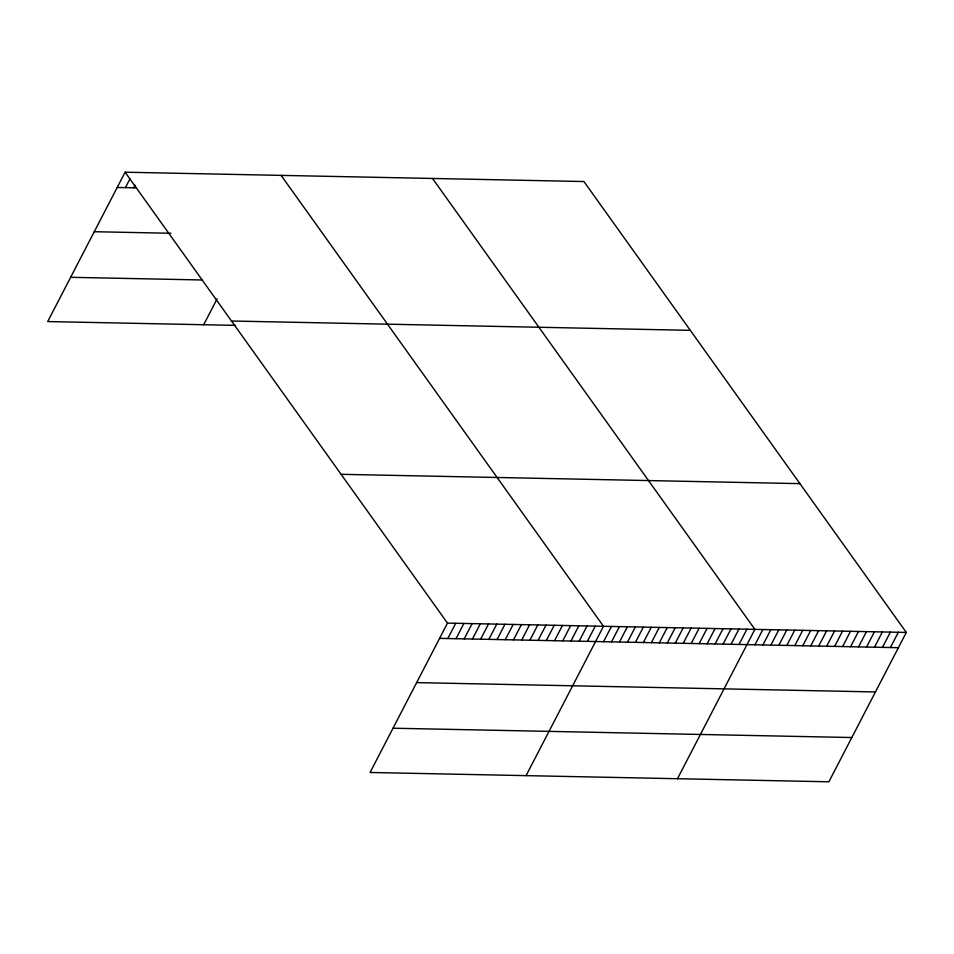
<?xml version="1.0" encoding="UTF-8"?>
<svg xmlns="http://www.w3.org/2000/svg" width="954" height="954" viewBox="0 0 954 954"><rect width="100%" height="100%" fill="white"/><g stroke="black" fill="none" stroke-linecap="round" stroke-linejoin="round"><path stroke-width="1.43" d="M125.117 172.209L447.486 623.117L370.08 772.466L828.883 781.791L906.3 632.442L583.92 181.534L125.117 172.209L47.7 321.558L235.566 325.374M125.415 187.628L130.03 178.732M133.632 187.795L134.943 185.255M203.691 324.73L217.071 298.912M447.796 638.536L455.702 623.284M456.012 638.703L463.906 623.451M464.216 638.87L472.123 623.618M472.433 639.037L480.327 623.785M480.637 639.204L488.543 623.952M488.853 639.371L496.748 624.119M497.058 639.538L504.964 624.286M505.274 639.705L513.169 624.453M513.479 639.872L521.385 624.62M521.695 640.039L529.589 624.787M529.899 640.206L537.806 624.953M538.116 640.361L546.01 625.12M546.32 640.528L554.226 625.287M554.536 640.694L562.431 625.454M562.741 640.861L570.647 625.621M570.957 641.028L578.851 625.788M579.161 641.195L587.068 625.955M587.378 641.362L595.272 626.122M526.071 775.638L603.488 626.289L281.108 175.381M603.548 641.696L611.454 626.456M611.514 641.863L619.42 626.611M619.492 642.018L627.386 626.778M627.458 642.185L635.364 626.933M635.424 642.34L643.33 627.1M643.39 642.507L651.296 627.255M651.367 642.674L659.262 627.422M659.333 642.829L667.24 627.589M667.299 642.996L675.205 627.744M675.265 643.151L683.171 627.911M683.243 643.318L691.137 628.066M691.209 643.473L699.115 628.233M699.175 643.64L707.081 628.4M707.141 643.807L715.047 628.555M715.118 643.962L723.013 628.722M723.084 644.129L730.991 628.877M731.05 644.284L738.956 629.044M739.016 644.451L746.922 629.199M677.483 778.714L754.888 629.366L432.52 178.458M754.96 644.773L762.866 629.533M762.926 644.94L770.832 629.688M770.892 645.095L778.798 629.855M778.869 645.262L786.764 630.01M786.835 645.417L794.742 630.177M794.801 645.584L802.708 630.344M802.767 645.751L810.673 630.499M810.745 645.906L818.639 630.666M818.711 646.073L826.617 630.821M826.677 646.228L834.583 630.988M834.643 646.395L842.549 631.143M842.62 646.562L850.515 631.309M850.586 646.717L858.493 631.476M858.552 646.884L866.459 631.631M866.518 647.039L874.424 631.798M874.496 647.206L882.39 631.953M882.462 647.361L890.368 632.12M890.428 647.527L898.334 632.275M117.211 187.461L136.362 187.843M94.267 231.715L170.897 233.265M70.644 277.304L201.998 279.975M231.5 321.009L690.302 330.334M341.103 474.317L799.917 483.642M447.486 623.117L906.3 632.442M439.591 638.369L898.394 647.694M416.648 682.611L875.462 691.948M393.012 728.212L851.827 737.537"/></g></svg>
